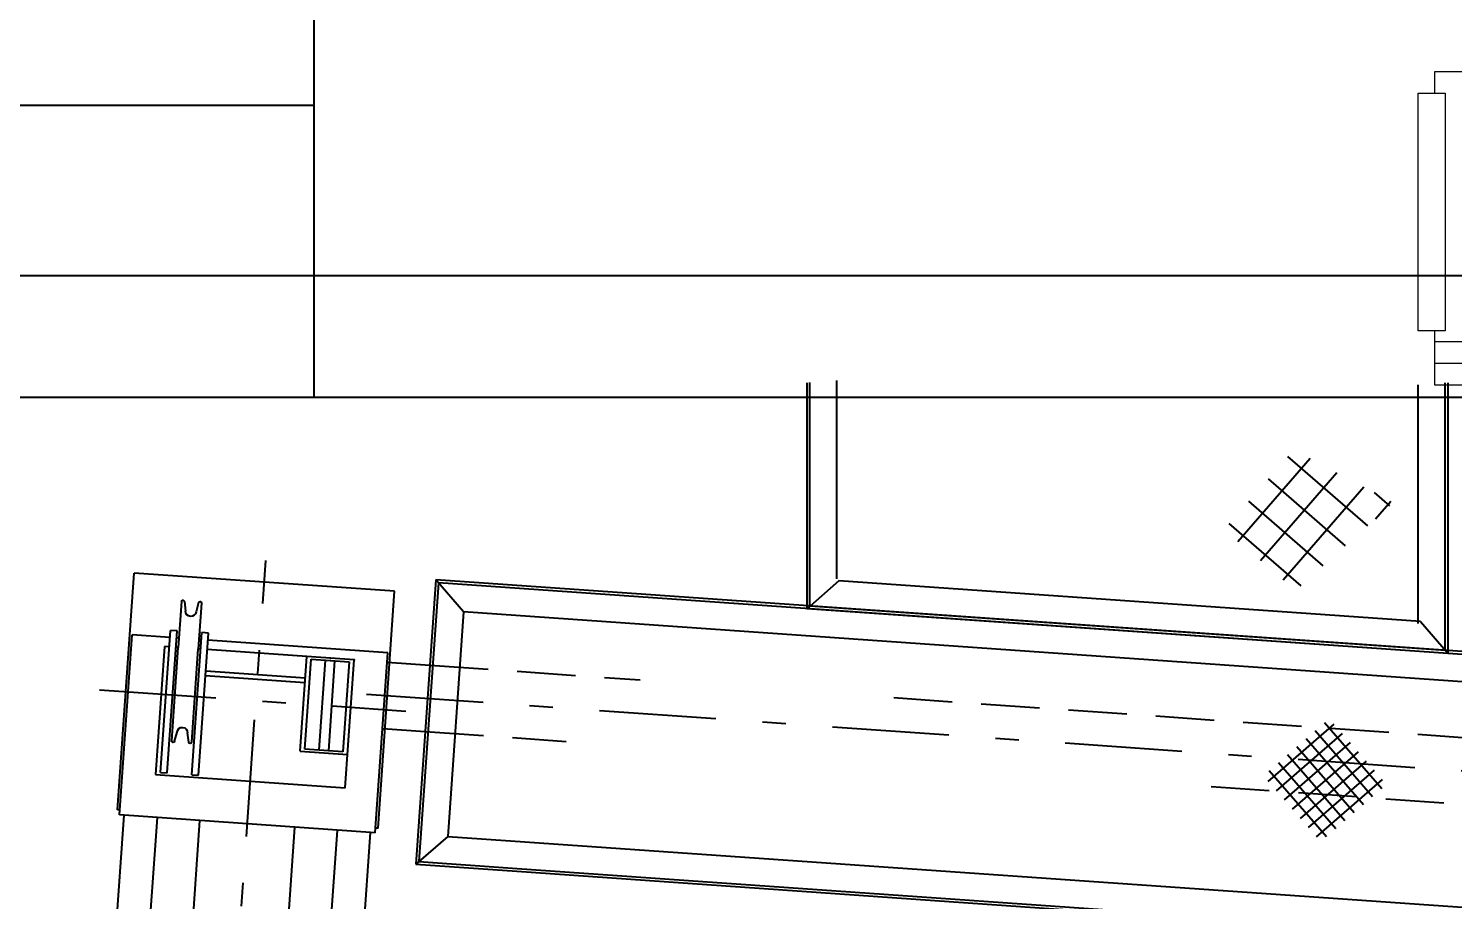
# Model space of a CAD drawing. Header units: millimetres. Extents: x -4 to 3776, y -4 to 4079.
# Drawn here: x 450.76 to 462.97, y 298.79 to 306.26 of the extents above; entities that cross this region are included whole.
import ezdxf
from ezdxf import colors
from ezdxf.entities.mleader import LeaderData, LeaderLine
from ezdxf.math import Vec2, Vec3

# ---------------------------------------------------------------- set-up
doc = ezdxf.new("R2010")
doc.units = ezdxf.units.MM
doc.linetypes.add('CEN1', pattern=[2, 1, -0.4, 0.2, -0.4])
doc.linetypes.add('DASHED', pattern=[0.75, 0.5, -0.25])
for name, color, linetype in [('03-input', 3, 'Continuous'), ('05-center', 6, 'CEN1'), ('07-label', 4, 'Continuous'), ('BK_kedu', 255, 'Continuous'), ('PDF_FUR', 7, 'Continuous')]:
    doc.layers.add(name, color=color, linetype=linetype)
doc.layers.add('Sheet$GRID', color=254, linetype='Continuous', true_color=0xbebebe)
doc.styles.get("Standard").update_dxf_attribs({"font": 'arial.ttf'})

# ---------------------------------------------------------------- blocks, each defined once
blk = doc.blocks.new('A$C39C97F3E')
at = {"layer": '03-input', "color": 0, "linetype": 'Continuous'}
for p, q in [((239.4, 111.2), (109.2, 241.3)), ((0.8, 109.2), (131, 239.4)), ((19, 91), (149.2, 221.2)), ((221.2, 93), (91, 223.1)), ((37.2, 72.8), (167.4, 203)), ((184.8, 56.6), (54.6, 186.7)), ((55.4, 54.6), (185.6, 184.8)), ((203, 74.8), (72.8, 204.9)), ((148.4, 20.2), (18.2, 150.3)), ((166.6, 38.4), (36.4, 168.5)), ((73.6, 36.4), (203.8, 166.6)), ((130.2, 2), (0, 132.1)), ((91.8, 18.2), (222, 148.4)), ((110, 0), (240.2, 130.2))]:
    blk.add_line(p, q, dxfattribs=at)
blk = doc.blocks.new('A$C25D95980')
at = {"layer": '03-input', "color": 0, "linetype": 'Continuous'}
for p, q in [((80, 190), (0, 190)), ((0, 190), (0, 0)), ((30, 190), (30, 0)), ((50, 190), (50, 0)), ((80, 0), (80, 190)), ((0, 0), (80, 0))]:
    blk.add_line(p, q, dxfattribs=at)
blk = doc.blocks.new('A$C62FF4C8B')
at = {"layer": '03-input', "color": 0, "linetype": 'Continuous'}
for p, q in [((0, 100), (0, 370)), ((0, 370), (400, 370)), ((10, 365), (24, 365)), ((10, 365), (10, 65)), ((24, 365), (24, 65)), ((76, 365), (90, 365)), ((76, 365), (76, 65)), ((90, 365), (90, 65)), ((400, 370), (400, 100)), ((300, 300), (400, 300)), ((300, 300), (300, 100)), ((29, 297), (29, 100)), ((35, 297.4), (39, 277.9)), ((65, 297.4), (61, 277.9)), ((71, 297), (71, 100)), ((90, 155), (300, 155)), ((90, 145), (300, 145)), ((10, 100), (0, 100)), ((29, 100), (24, 100)), ((29, 3), (29, 100)), ((71, 3), (71, 100)), ((76, 100), (71, 100)), ((400, 100), (90, 100)), ((24, 65), (10, 65)), ((90, 65), (76, 65)), ((35, 2.6), (39, 22.1)), ((65, 2.6), (61, 22.1))]:
    blk.add_line(p, q, dxfattribs=at)
for centre, radius, start, end in [((32, 297), 3, 7.3754, 180), ((68, 297), 3, 0, 172.6246), ((50, 278), 11, 180.4215, 359.5785), ((50, 22), 11, 0.4215, 179.5785), ((32, 3), 3, 180, 352.6246), ((68, 3), 3, 187.3754, 0)]:
    blk.add_arc(centre, radius, start, end, dxfattribs=at)
for p in [(350, 100), (400, 100), (400, 100)]:
    blk.add_point(p, dxfattribs=at)
blk.add_blockref('A$C25D95980', (310, 105), dxfattribs=at)
blk = doc.blocks.new('jiushengting-jiaban')
h = blk.add_hatch()
h.set_pattern_fill('ANSI37', color=256, scale=2.034558, angle=4, style=0)
h.set_pattern_definition([(311, (2959.7833, 5187.63834), (-0.191937587, -0.1668488), []), (221, (2959.7833, 5187.63834), (-0.1668488, 0.191937587), [])])
h.paths.add_polyline_path([(4936.683, 3392.212), (4936.066, 3391.69), (4936.666, 3391.006), (4937.52, 3391.458)])
at = {"color": 3}
for p, q in [((4937.987, 3392.752), (4932.496, 3392.368)), ((4937.987, 3392.752), (4937.987, 3390.432)), ((4937.75, 3392.479), (4932.769, 3392.13)), ((4937.731, 3392.496), (4937.731, 3390.449)), ((4932.496, 3392.368), (4932.496, 3390.432)), ((4932.752, 3392.112), (4932.752, 3390.414))]:
    blk.add_line(p, q, dxfattribs=at)
for p, q in [((4937.965, 3392.726), (4932.522, 3392.345)), ((4937.75, 3392.479), (4937.987, 3392.752)), ((4937.963, 3392.728), (4937.963, 3390.433)), ((4932.769, 3392.13), (4932.496, 3392.368)), ((4932.52, 3392.344), (4932.52, 3390.431))]:
    blk.add_line(p, q)
at = {"layer": '03-input', "color": 0, "linetype": 'Continuous'}
for p, q in [((4928.039, 3400.476), (4928.473, 3394.265)), ((4928.323, 3400.495), (4928.758, 3394.285)), ((4926.212, 3400.348), (4926.647, 3394.137)), ((4926.497, 3400.368), (4926.931, 3394.157)), ((4927, 3398.425), (4927.296, 3394.183)), ((4927.811, 3398.481), (4928.108, 3394.239)), ((4930.009, 3394.617), (4948.549, 3395.914)), ((4930.013, 3394.593), (4948.526, 3395.888)), ((4930.078, 3394.365), (4948.311, 3395.64)), ((4929.146, 3394.557), (4930.009, 3394.617)), ((4929.419, 3394.319), (4929.146, 3394.557)), ((4929.316, 3392.121), (4929.146, 3394.557)), ((4929.172, 3394.534), (4930.013, 3394.593)), ((4929.338, 3392.147), (4929.172, 3394.534)), ((4929.419, 3394.319), (4930.078, 3394.365)), ((4928.798, 3394.288), (4926.606, 3394.134)), ((4928.798, 3394.288), (4928.906, 3392.745)), ((4928.821, 3394.249), (4928.801, 3394.247)), ((4928.821, 3394.249), (4928.963, 3392.219)), ((4929.554, 3392.395), (4929.419, 3394.319)), ((4926.606, 3394.134), (4926.714, 3392.592)), ((4926.609, 3394.094), (4926.589, 3394.092)), ((4926.589, 3394.092), (4926.731, 3392.063)), ((4948.445, 3393.716), (4929.554, 3392.395)), ((4928.861, 3393.395), (4929.225, 3393.42)), ((4948.719, 3393.478), (4929.316, 3392.121)), ((4948.693, 3393.501), (4929.338, 3392.147)), ((4928.9, 3392.826), (4929.265, 3392.852)), ((4928.906, 3392.745), (4927.364, 3392.637)), ((4927.039, 3392.615), (4926.714, 3392.592)), ((4927.116, 3392.62), (4927.096, 3392.619)), ((4927.307, 3392.633), (4927.286, 3392.632)), ((4929.554, 3392.395), (4929.316, 3392.121)), ((4928.963, 3392.219), (4926.731, 3392.063))]:
    blk.add_line(p, q, dxfattribs=at)
at = {"layer": '03-input', "color": 0, "linetype": 'DASHED'}
for p, q in [((4935.957, 3393.891), (4948.628, 3394.777)), ((4933.24, 3393.13), (4948.668, 3394.209)), ((4929.225, 3393.42), (4930.433, 3393.505)), ((4929.265, 3392.852), (4931.067, 3392.978))]:
    blk.add_line(p, q, dxfattribs=at)
at = {"layer": '05-center'}
for p, q in [((4927.276, 3400.304), (4927.86, 3391.954)), ((4928.723, 3393.1), (4949.76, 3394.571)), ((4926.434, 3393.062), (4929.058, 3393.245))]:
    blk.add_line(p, q, dxfattribs=at)
at = {"layer": '07-label', "ltscale": 2}
blk.add_line((4932.496, 3392.368), (4932.496, 3390.437), dxfattribs=at)
at = {"layer": '03-input', "color": 0, "linetype": 'Continuous', "xscale": 0.004069116755912711, "yscale": 0.004069116755912711, "zscale": 0.004069116755912711, "rotation": 4.000544981170568}
for name, p in [('A$C39C97F3E', (4936.482, 3393.312)), ('A$C62FF4C8B', (4927.021, 3392.287))]:
    blk.add_blockref(name, p, dxfattribs=at)
blk = doc.blocks.new('椅子')
at = {"layer": 'PDF_FUR', "lineweight": 0}
for points in [[(2.219, 2.497), (0.185, 2.497), (0.185, 2.266), (2.219, 2.266)], [(2.219, 0.092), (2.219, -0.139), (0.185, -0.139), (0.185, 0.092)]]:
    blk.add_lwpolyline(points, close=True, dxfattribs=at)
for points in [[(0.185, 2.404), (0, 2.404), (0, 0), (0.185, 0)], [(2.219, 0), (2.682, 0), (2.682, 2.404), (2.219, 2.404)], [(2.312, 0), (2.312, 2.404)], [(2.497, 0), (2.497, 2.404)]]:
    blk.add_lwpolyline(points, dxfattribs=at)

msp = doc.modelspace()

# ---------------------------------------------------------------- linework, layer by layer
at = {"color": 4, "lineweight": 25}
for p, q in [((453.206, 323.102), (453.206, 303.102)), ((443.25, 305.602), (453.206, 305.602)), ((439.25, 303.102), (525, 303.102))]:
    msp.add_line(p, q, dxfattribs=at)
at = {"layer": 'Sheet$GRID'}
msp.add_lwpolyline([(0.007, 304.144), (870.358, 304.144)], dxfattribs=at)

# ---------------------------------------------------------------- block references
at = {"color": 4, "lineweight": 25, "rotation": 270}
msp.add_blockref('椅子', (462.804, 305.89), dxfattribs=at)
at = {"color": 4, "lineweight": 25, "xscale": -1, "rotation": 180}
msp.add_blockref('jiushengting-jiaban', (-4475.066, 3693.657), dxfattribs=at)

# ---------------------------------------------------------------- leaders
at = {"layer": 'BK_kedu'}
ml = msp.add_multileader_mtext('Standard', dxfattribs=at)
ml.set_content('', color=256)
ml.set_leader_properties()
ml.build(insert=Vec2(0, 0))
ml.multileader.update_dxf_attribs({"text_right_attachment_type": 6, "dogleg_length": 0.36, "arrow_head_size": 0.18})
ctx = ml.context
ctx.base_point, ctx.char_height, ctx.arrow_head_size, ctx.landing_gap_size, ctx.plane_origin = Vec3(3775.999, 4079.328), 0.18, 0.18, 0.09, Vec3(3774.639, 4079.328)
ctx.right_attachment = 6
notes = []
notes.append((ctx, [(0, (0, 0, 0), (0, 0), (1, 0), 1, [])]))
ctx.mtext.insert, ctx.mtext.flow_direction = Vec3(3776.089, 4079.418), 5
for ctx, leaders in notes:
    for number, flags, end, landing, length, lines in leaders:
        leader = LeaderData()
        leader.index, (leader.has_last_leader_line, leader.has_dogleg_vector, leader.attachment_direction) = number, flags
        leader.last_leader_point, leader.dogleg_vector, leader.dogleg_length = Vec3(end), Vec3(landing), length
        for number, points, colour, breaks in lines:
            line = LeaderLine()
            line.index, line.vertices, line.color, line.breaks = number, Vec3.list(points), colors.encode_raw_color(colour), breaks
            leader.lines.append(line)
        ctx.leaders.append(leader)

doc.saveas('drawing.dxf')
